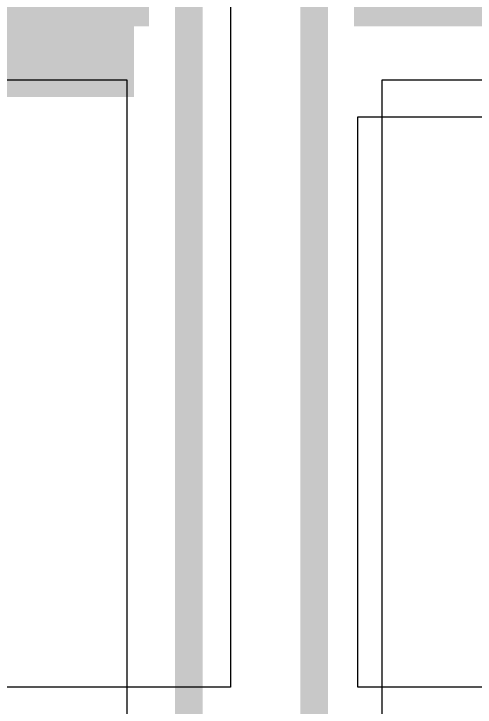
# Model space of a CAD drawing. Header units: inches. Extents: x -4 to 5258, y -4 to 5281.
# Drawn here: x 94.939 to 97.057, y 15.554 to 18.74 of the extents above; entities that cross this region are included whole.
import ezdxf

# ---------------------------------------------------------------- set-up
doc = ezdxf.new("R2010")
doc.units = ezdxf.units.IN
for name, color, linetype in [('Layer 2', 76, 'Continuous'), ('Top Layer', 1, 'Continuous'), ('Top Overlay', 2, 'Continuous'), ('Top Solder', 216, 'Continuous')]:
    doc.layers.add(name, color=color, linetype=linetype)

# ---------------------------------------------------------------- blocks, each defined once
blk = doc.blocks.new('SOIC_8_18')
at = {"layer": 'Top Overlay'}
blk.add_hatch(color=2, dxfattribs=at).paths.add_polyline_path([(-1.8288, 1.5762), (-1.4986, 1.5762), (-1.4986, 2.2366), (-1.8288, 2.2366)])
at = {"layer": 'Top Solder'}
blk.add_hatch(color=216, dxfattribs=at).paths.add_polyline_path([(-1.8234, 2.3066), (-1.8234, 1.5034), (-3.5766, 1.5034), (-3.5766, 2.3066)])
at = {"layer": 'Top Overlay'}
blk.add_lwpolyline([(1.9906, 2.4892, 0.127, 0.127, 0), (-1.9906, 2.4892, 0.127, 0.127, 0)], format="xyseb", dxfattribs=at)
blk = doc.blocks.new('SOIC_8_20')
at = {"layer": 'Top Solder'}
blk.add_hatch(color=216, dxfattribs=at).paths.add_polyline_path([(-1.8234, -1.5034), (-1.8234, -2.3066), (-3.5766, -2.3066), (-3.5766, -1.5034)])
at = {"layer": 'Top Overlay'}
blk.add_lwpolyline([(1.9906, -2.4892, 0.127, 0.127, 0), (-1.9906, -2.4892, 0.127, 0.127, 0)], format="xyseb", dxfattribs=at)

msp = doc.modelspace()

# ---------------------------------------------------------------- linework, layer by layer
at = {"layer": 'Layer 2'}
for p, q in [((90.764, 18.4365), (95.4582, 18.4365)), ((95.4582, 18.4365), (95.4582, 13.3616)), ((96.63, 13.3616), (96.63, 18.4365)), ((96.63, 18.4365), (101.3025, 18.4365))]:
    msp.add_line(p, q, dxfattribs=at)
at = {"layer": 'Top Layer'}
for p, q in [((95.9337, 21.0161), (95.9337, 15.6463)), ((96.5188, 15.6463), (96.5188, 18.2668)), ((96.5188, 18.2668), (97.4626, 18.2668)), ((95.9337, 15.6463), (93.0489, 15.6463)), ((99.0183, 15.6463), (96.5188, 15.6463))]:
    msp.add_line(p, q, dxfattribs=at)

# ---------------------------------------------------------------- block references
at = {"rotation": 270}
for name, p in [('SOIC_8_18', (93.2532, 16.8598)), ('SOIC_8_20', (98.8074, 16.8598))]:
    msp.add_blockref(name, p, dxfattribs=at)

doc.saveas('drawing.dxf')
